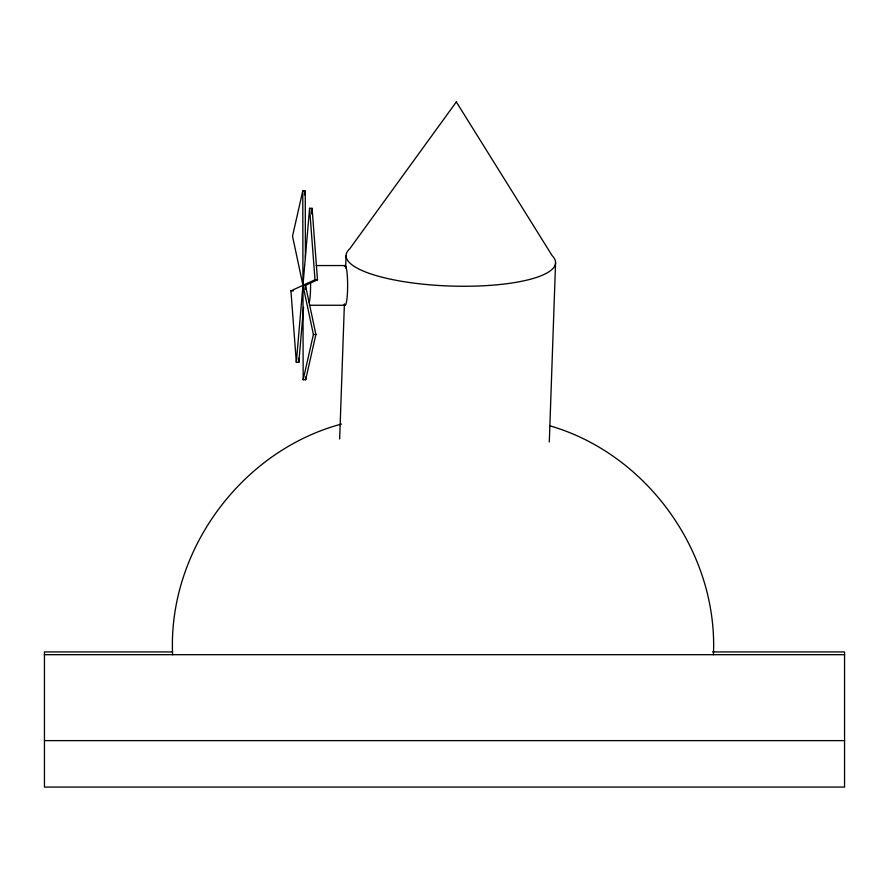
<?xml version="1.0" encoding="UTF-8"?>
<svg xmlns="http://www.w3.org/2000/svg" width="889" height="889" viewBox="0 0 889 889"><rect width="100%" height="100%" fill="white"/><g stroke="black" fill="none" stroke-linecap="round" stroke-linejoin="round"><path stroke-width="1.33" d="M339.665 439.01L344.399 303.871M345.654 268.011L346.088 255.599M549.302 441.955L555.569 262.677M303.571 307.327L298.826 362.334L296.326 362.334L309.594 208.315L312.106 208.315L317.484 279.791L305.46 285.325L302.96 285.325M311.628 213.816L312.106 208.315M305.405 257.554L305.26 190.924L302.76 190.924L292.525 236.196L313.406 334.453L303.171 379.725L305.672 379.725L315.906 334.453L305.46 285.325L305.472 289.492M304.36 194.913L305.26 190.924M296.326 362.334L290.936 290.847L314.984 279.791L317.484 279.791M341.465 424.064C241.275 450.801 167.61 551.169 172.622 654.804M316.217 265.555L345.043 265.555M290.936 290.847L293.437 290.847M309.361 305.26L345.043 305.26M313.406 334.453L315.906 334.453M172.244 651.926L44.45 651.926L44.45 787.076L844.55 787.076L844.55 651.926L712.589 651.926M44.45 654.682L844.55 654.682M44.45 740.626L844.55 740.626M549.702 425.775C647.525 453.946 718.223 553.18 713.423 654.804M309.594 208.315L314.984 279.791M298.515 358.211L298.826 362.334M305.66 376.947L305.672 379.725M302.76 190.924L303.171 379.725M344.365 266.233A19.847 2.589 -90 0 1 347.632 285.413A19.847 2.589 -90 0 1 344.365 304.583M305.449 289.292A19.847 2.589 90 0 1 305.394 285.413M310.561 282.813A19.847 2.589 90 0 1 309.283 302.604M456.324 101.924L349.777 248.764A104.802 26.892 2 0 0 450.367 286.036A104.802 26.892 2 0 0 552.125 255.599L456.324 101.924"/></g></svg>
